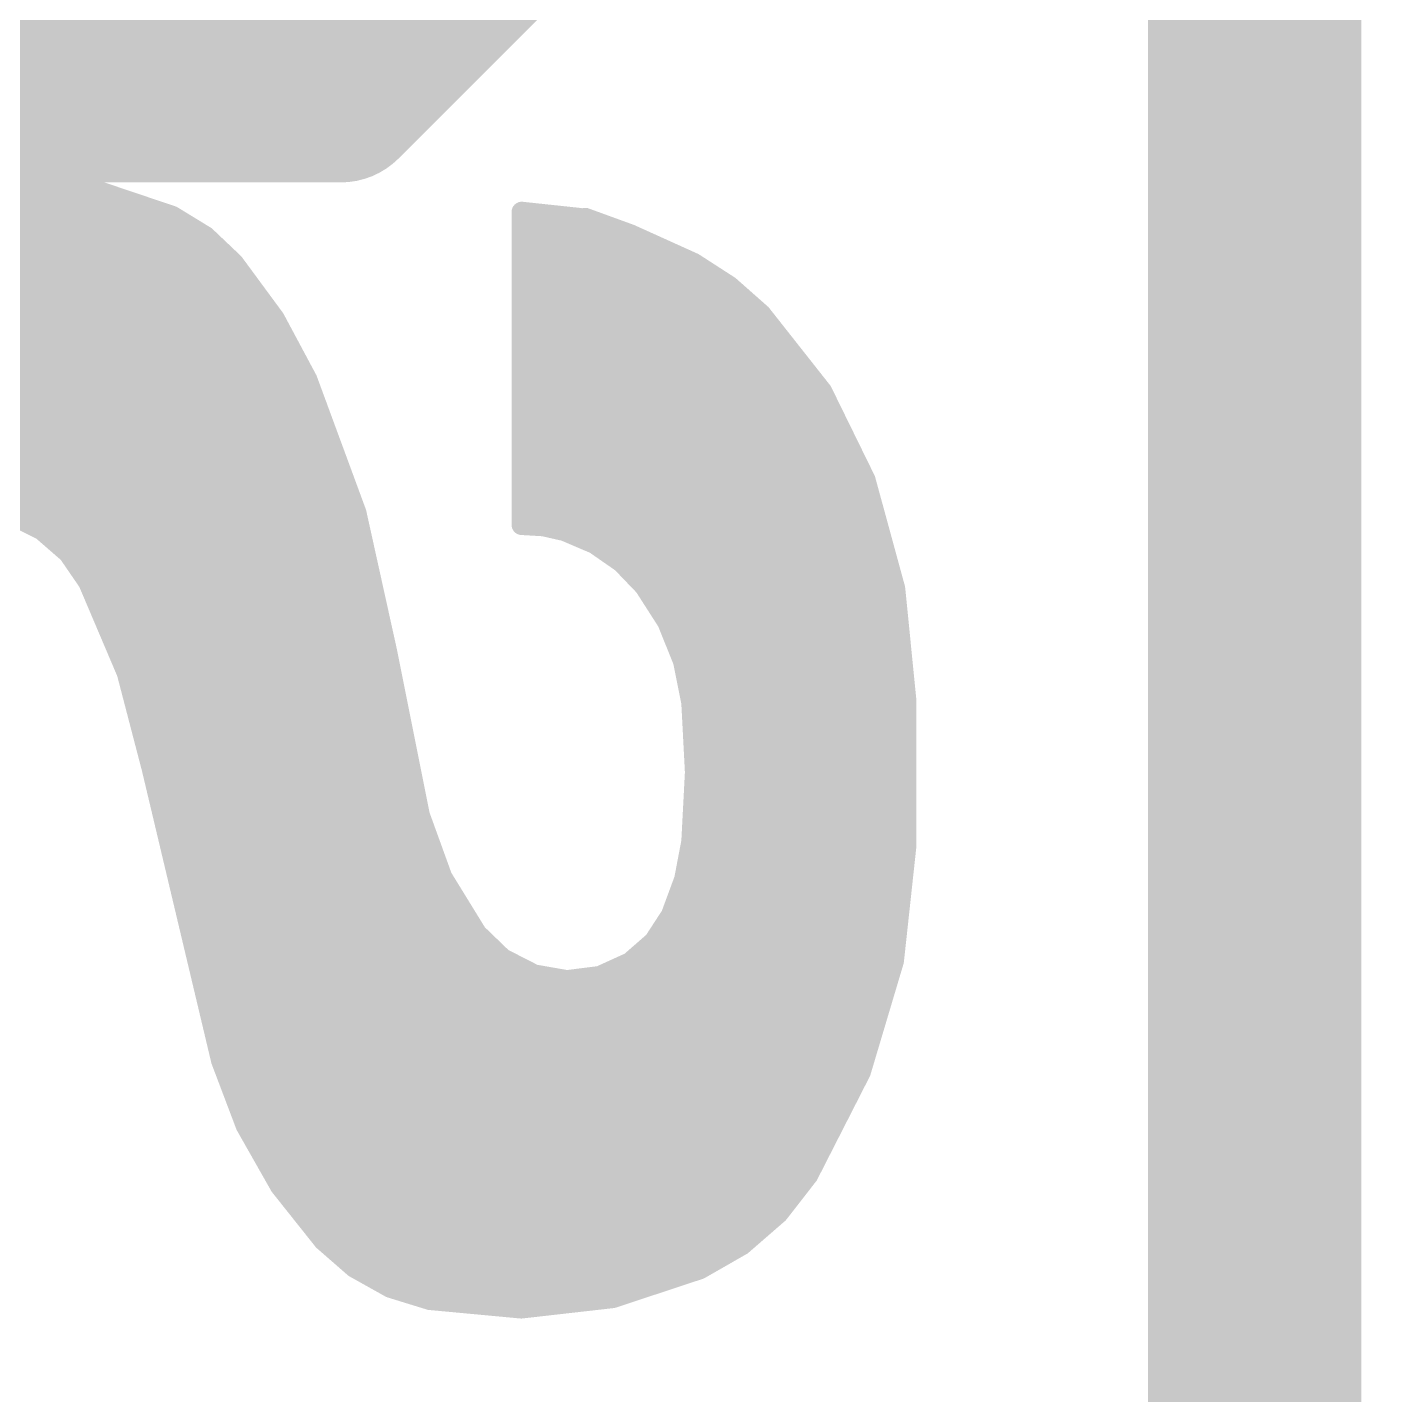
# Model space of a CAD drawing. Extents: x -1 to 63.6, y -0.1 to 40.7.
# Drawn here: x 24.704 to 26.391, y 10.863 to 12.561 of the extents above; entities that cross this region are included whole.
import ezdxf

# ---------------------------------------------------------------- set-up
doc = ezdxf.new("R2010")
doc.units = 0
for name, color, linetype in [('1', 12, 'CONTINUOUS'), ('21', 41, 'CONTINUOUS'), ('22', 40, 'CONTINUOUS'), ('51', 53, 'CONTINUOUS')]:
    doc.layers.add(name, color=color, linetype=linetype)

msp = doc.modelspace()

# ---------------------------------------------------------------- linework, layer by layer
at = {"layer": '1', "const_width": 0.2032}
for points in [[(25.0938, 12.47), (26.289, 13.6652)], [(22.86, 12.47), (25.0938, 12.47)]]:
    msp.add_lwpolyline(points, dxfattribs=at)
at = {"layer": '1', "const_width": 0.1016}
for points in [[(25.0938, 12.4192, 1), (25.0938, 12.5208)], [(25.0579, 12.5059, 1), (25.1297, 12.4341)]]:
    msp.add_lwpolyline(points, format="xyb", dxfattribs=at)
at = {"layer": '21', "const_width": 0.2032}
msp.add_lwpolyline([(26.26, 17.87), (26.26, 10.07)], dxfattribs=at)
at = {"layer": '22', "const_width": 0.0254}
for points in [[(24.6786, 12.3698), (24.7841, 12.3604)], [(24.7841, 12.3604), (24.8844, 12.3266)], [(24.4998, 12.3444), (24.8315, 12.3444)], [(24.442, 12.319), (24.8968, 12.319)], [(24.8844, 12.3266), (24.9256, 12.3014)], [(25.3187, 11.9431), (25.3187, 12.3317)], [(25.3187, 12.3317), (25.3898, 12.3241)], [(25.3187, 12.319), (25.393, 12.319)], [(25.3619, 12.2758), (25.3975, 12.3241)], [(25.3898, 12.3241), (25.5194, 12.1183)], [(25.3937, 12.319), (25.4115, 12.319)], [(25.3975, 12.3241), (25.4533, 12.3038)], [(24.9256, 12.3014), (24.9606, 12.2682)], [(25.4533, 12.3038), (25.5321, 12.2682)], [(24.4043, 12.2936), (24.9339, 12.2936)], [(25.3187, 12.2936), (25.409, 12.2936)], [(25.375, 12.2936), (25.4759, 12.2936)], [(24.3735, 12.2682), (24.9606, 12.2682)], [(24.9606, 12.2682), (25.0115, 12.1991)], [(25.3187, 12.2682), (25.425, 12.2682)], [(25.5067, 12.0802), (25.3619, 12.2758)], [(25.3675, 12.2682), (25.5321, 12.2682)], [(25.5321, 12.2682), (25.5764, 12.2396)], [(24.3475, 12.2428), (24.9793, 12.2428)], [(25.3187, 12.2428), (25.441, 12.2428)], [(25.3863, 12.2428), (25.5714, 12.2428)], [(25.5764, 12.2396), (25.6159, 12.2047)], [(24.3215, 12.2174), (24.998, 12.2174)], [(25.3187, 12.2174), (25.457, 12.2174)], [(25.4051, 12.2174), (25.6015, 12.2174)], [(25.6159, 12.2047), (25.6916, 12.1087)], [(24.3013, 12.192), (25.0153, 12.192)], [(25.0115, 12.1991), (25.052, 12.1234)], [(25.3187, 12.192), (25.473, 12.192)], [(25.4239, 12.192), (25.6259, 12.192)], [(24.283, 12.1666), (25.0289, 12.1666)], [(24.4043, 12.0599), (24.7371, 12.1717)], [(24.7219, 12.1666), (24.7473, 12.1666)], [(24.7371, 12.1717), (24.7726, 12.1539)], [(25.3187, 12.1666), (25.489, 12.1666)], [(25.4427, 12.1666), (25.646, 12.1666)], [(24.7447, 12.1615), (24.4196, 12.0523)], [(24.9758, 11.7373), (24.7447, 12.1615)], [(24.7726, 12.1539), (25.2527, 11.3284)], [(24.6463, 12.1412), (24.78, 12.1412)], [(24.7558, 12.1412), (25.0425, 12.1412)], [(25.3187, 12.1412), (25.505, 12.1412)], [(25.4615, 12.1412), (25.666, 12.1412)], [(24.5707, 12.1158), (24.7948, 12.1158)], [(24.7696, 12.1158), (25.0548, 12.1158)], [(25.052, 12.1234), (25.113, 11.9579)], [(25.3187, 12.1158), (25.5201, 12.1158)], [(25.4803, 12.1158), (25.686, 12.1158)], [(25.5194, 12.1183), (25.6515, 11.6637)], [(25.6916, 12.1087), (25.7454, 11.999)], [(24.4951, 12.0904), (24.8095, 12.0904)], [(24.7834, 12.0904), (25.0642, 12.0904)], [(25.3187, 12.0904), (25.5275, 12.0904)], [(25.4992, 12.0904), (25.7006, 12.0904)], [(24.4195, 12.065), (24.8243, 12.065)], [(24.7973, 12.065), (25.0735, 12.065)], [(25.3187, 12.065), (25.5349, 12.065)], [(25.6413, 11.6586), (25.5067, 12.0802)], [(25.5116, 12.065), (25.713, 12.065)], [(24.3998, 12.0396), (24.8391, 12.0396)], [(24.8111, 12.0396), (25.0829, 12.0396)], [(25.3187, 12.0396), (25.5423, 12.0396)], [(25.5197, 12.0396), (25.7255, 12.0396)], [(24.3941, 12.0142), (24.8538, 12.0142)], [(24.825, 12.0142), (25.0922, 12.0142)], [(25.3187, 12.0142), (25.5496, 12.0142)], [(25.5278, 12.0142), (25.7379, 12.0142)], [(25.7454, 11.999), (25.7823, 11.8639)], [(24.3885, 11.9888), (24.8686, 11.9888)], [(24.8388, 11.9888), (25.1016, 11.9888)], [(25.3187, 11.9888), (25.557, 11.9888)], [(25.5359, 11.9888), (25.7482, 11.9888)], [(24.6496, 11.9634), (24.8834, 11.9634)], [(24.8526, 11.9634), (25.1109, 11.9634)], [(25.3187, 11.9634), (25.5644, 11.9634)], [(25.544, 11.9634), (25.7551, 11.9634)], [(24.7226, 11.9366), (24.6836, 11.9561)], [(25.113, 11.9579), (25.1511, 11.7856)], [(24.7199, 11.938), (24.8982, 11.938)], [(24.7555, 11.908), (24.7226, 11.9366)], [(24.8665, 11.938), (25.1174, 11.938)], [(25.3457, 11.9415), (25.3187, 11.9431)], [(25.3721, 11.9355), (25.3457, 11.9415)], [(25.3611, 11.938), (25.5718, 11.938)], [(25.4095, 11.9195), (25.3721, 11.9355)], [(25.5521, 11.938), (25.762, 11.938)], [(24.7502, 11.9126), (24.9129, 11.9126)], [(24.8803, 11.9126), (25.123, 11.9126)], [(25.4429, 11.8963), (25.4095, 11.9195)], [(25.4194, 11.9126), (25.5792, 11.9126)], [(25.5602, 11.9126), (25.769, 11.9126)], [(24.7802, 11.872), (24.7555, 11.908)], [(25.4711, 11.8669), (25.4429, 11.8963)], [(24.7698, 11.8872), (24.9277, 11.8872)], [(24.8941, 11.8872), (25.1286, 11.8872)], [(25.4517, 11.8872), (25.5866, 11.8872)], [(25.5683, 11.8872), (25.7759, 11.8872)], [(24.8281, 11.7593), (24.7802, 11.872)], [(24.7845, 11.8618), (24.9425, 11.8618)], [(24.908, 11.8618), (25.1342, 11.8618)], [(25.4995, 11.8226), (25.4711, 11.8669)], [(25.4744, 11.8618), (25.5939, 11.8618)], [(25.5764, 11.8618), (25.7825, 11.8618)], [(25.7823, 11.8639), (25.7962, 11.7246)], [(24.7953, 11.8364), (24.9573, 11.8364)], [(24.9218, 11.8364), (25.1399, 11.8364)], [(25.4907, 11.8364), (25.6013, 11.8364)], [(25.5845, 11.8364), (25.785, 11.8364)], [(24.8061, 11.811), (24.972, 11.811)], [(24.9357, 11.811), (25.1455, 11.811)], [(25.5192, 11.7737), (25.4995, 11.8226)], [(25.5042, 11.811), (25.6087, 11.811)], [(25.5926, 11.811), (25.7876, 11.811)], [(24.8169, 11.7856), (24.9868, 11.7856)], [(24.9495, 11.7856), (25.1511, 11.7856)], [(25.1511, 11.7856), (25.1917, 11.5824)], [(25.5144, 11.7856), (25.6161, 11.7856)], [(25.6008, 11.7856), (25.7901, 11.7856)], [(24.8277, 11.7602), (25.0016, 11.7602)], [(24.859, 11.6408), (24.8281, 11.7593)], [(24.9633, 11.7602), (25.1562, 11.7602)], [(25.5295, 11.7221), (25.5192, 11.7737)], [(25.5219, 11.7602), (25.6235, 11.7602)], [(25.6089, 11.7602), (25.7926, 11.7602)], [(24.8345, 11.7348), (25.0163, 11.7348)], [(25.2374, 11.2979), (24.9758, 11.7373)], [(24.9773, 11.7348), (25.1613, 11.7348)], [(25.527, 11.7348), (25.6308, 11.7348)], [(25.617, 11.7348), (25.7952, 11.7348)], [(25.7962, 11.7246), (25.7962, 11.5443)], [(24.8411, 11.7094), (25.0311, 11.7094)], [(24.9924, 11.7094), (25.1663, 11.7094)], [(25.534, 11.6357), (25.5295, 11.7221)], [(25.5302, 11.7094), (25.6382, 11.7094)], [(25.6251, 11.7094), (25.7962, 11.7094)], [(24.8477, 11.684), (25.0459, 11.684)], [(25.0075, 11.684), (25.1714, 11.684)], [(25.5315, 11.684), (25.6456, 11.684)], [(25.6332, 11.684), (25.7962, 11.684)], [(24.8544, 11.6586), (25.0607, 11.6586)], [(25.0227, 11.6586), (25.1765, 11.6586)], [(25.527, 11.2801), (25.6413, 11.6586)], [(25.5328, 11.6586), (25.6502, 11.6586)], [(25.6515, 11.6637), (25.5422, 11.2446)], [(25.6413, 11.6586), (25.7962, 11.6586)], [(24.9453, 11.2776), (24.859, 11.6408)], [(24.8608, 11.6332), (25.0754, 11.6332)], [(25.0378, 11.6332), (25.1816, 11.6332)], [(25.5295, 11.5494), (25.534, 11.6357)], [(25.5338, 11.6332), (25.6435, 11.6332)], [(25.6336, 11.6332), (25.7962, 11.6332)], [(24.8668, 11.6078), (25.0902, 11.6078)], [(25.0529, 11.6078), (25.1866, 11.6078)], [(25.5325, 11.6078), (25.6369, 11.6078)], [(25.626, 11.6078), (25.7962, 11.6078)], [(24.8729, 11.5824), (25.105, 11.5824)], [(25.068, 11.5824), (25.1917, 11.5824)], [(25.1917, 11.5824), (25.2197, 11.5051)], [(25.5312, 11.5824), (25.6303, 11.5824)], [(25.6183, 11.5824), (25.7962, 11.5824)], [(24.8789, 11.557), (25.1197, 11.557)], [(25.0831, 11.557), (25.2009, 11.557)], [(25.5299, 11.557), (25.6237, 11.557)], [(25.6106, 11.557), (25.7962, 11.557)], [(25.5206, 11.5026), (25.5295, 11.5494)], [(25.7962, 11.5443), (25.7807, 11.4013)], [(24.8849, 11.5316), (25.1345, 11.5316)], [(25.0983, 11.5316), (25.2101, 11.5316)], [(25.5261, 11.5316), (25.6171, 11.5316)], [(25.6029, 11.5316), (25.7948, 11.5316)], [(24.891, 11.5062), (25.1493, 11.5062)], [(25.1134, 11.5062), (25.2193, 11.5062)], [(25.2197, 11.5051), (25.2628, 11.4351)], [(25.5213, 11.5062), (25.6104, 11.5062)], [(25.5953, 11.5062), (25.7921, 11.5062)], [(25.5041, 11.4579), (25.5206, 11.5026)], [(24.897, 11.4808), (25.1641, 11.4808)], [(25.1285, 11.4808), (25.2346, 11.4808)], [(25.5126, 11.4808), (25.6038, 11.4808)], [(25.5876, 11.4808), (25.7893, 11.4808)], [(24.9031, 11.4554), (25.1788, 11.4554)], [(25.1436, 11.4554), (25.2503, 11.4554)], [(25.4828, 11.4252), (25.5041, 11.4579)], [(25.5025, 11.4554), (25.5972, 11.4554)], [(25.5799, 11.4554), (25.7866, 11.4554)], [(24.9091, 11.43), (25.1936, 11.43)], [(25.1588, 11.43), (25.2681, 11.43)], [(25.2628, 11.4351), (25.2946, 11.4044)], [(25.4533, 11.3995), (25.4828, 11.4252)], [(25.4859, 11.43), (25.5906, 11.43)], [(25.5723, 11.43), (25.7838, 11.43)], [(24.9151, 11.4046), (25.2084, 11.4046)], [(25.1739, 11.4046), (25.2944, 11.4046)], [(25.2946, 11.4044), (25.334, 11.3843)], [(25.4592, 11.4046), (25.5839, 11.4046)], [(25.5646, 11.4046), (25.7811, 11.4046)], [(25.7807, 11.4013), (25.7396, 11.2635)], [(25.334, 11.3843), (25.3747, 11.3772)], [(25.4157, 11.3824), (25.4533, 11.3995)], [(24.9212, 11.3792), (25.2232, 11.3792)], [(25.189, 11.3792), (25.3631, 11.3792)], [(25.3747, 11.3772), (25.4157, 11.3824)], [(25.3907, 11.3792), (25.5773, 11.3792)], [(25.5569, 11.3792), (25.7741, 11.3792)], [(24.9272, 11.3538), (25.2379, 11.3538)], [(25.2041, 11.3538), (25.5707, 11.3538)], [(25.5493, 11.3538), (25.7666, 11.3538)], [(24.9332, 11.3284), (25.2527, 11.3284)], [(25.2192, 11.3284), (25.5641, 11.3284)], [(25.2527, 11.3284), (25.527, 11.2801)], [(25.5416, 11.3284), (25.759, 11.3284)], [(24.9393, 11.303), (25.3969, 11.303)], [(25.2344, 11.303), (25.5574, 11.303)], [(25.5339, 11.303), (25.7514, 11.303)], [(25.5422, 11.2446), (25.2374, 11.2979)], [(24.9759, 11.1968), (24.9453, 11.2776)], [(24.9453, 11.2776), (25.7438, 11.2776)], [(25.3535, 11.2776), (25.5508, 11.2776)], [(24.9549, 11.2522), (25.7339, 11.2522)], [(25.4987, 11.2522), (25.5442, 11.2522)], [(25.7396, 11.2635), (25.6743, 11.1354)], [(24.9645, 11.2268), (25.7209, 11.2268)], [(24.9741, 11.2014), (25.708, 11.2014)], [(25.0185, 11.1217), (24.9759, 11.1968)], [(24.9877, 11.176), (25.695, 11.176)], [(25.0021, 11.1506), (25.6821, 11.1506)], [(25.6743, 11.1354), (25.6374, 11.0879)], [(25.0166, 11.1252), (25.6664, 11.1252)], [(25.0723, 11.0541), (25.0185, 11.1217)], [(25.036, 11.0998), (25.6467, 11.0998)], [(25.6374, 11.0879), (25.5919, 11.0484)], [(25.0562, 11.0744), (25.6219, 11.0744)], [(25.1108, 11.0205), (25.0723, 11.0541)], [(25.0781, 11.049), (25.5926, 11.049)], [(25.5919, 11.0484), (25.5397, 11.0185)], [(25.1073, 11.0236), (25.5486, 11.0236)], [(25.1555, 10.9955), (25.1108, 11.0205)], [(25.5397, 11.0185), (25.4314, 10.9827)], [(25.1508, 10.9982), (25.4783, 10.9982)], [(25.2044, 10.9804), (25.1555, 10.9955)], [(25.318, 10.9698), (25.2044, 10.9804)], [(25.4314, 10.9827), (25.318, 10.9698)], [(25.286, 10.9728), (25.3442, 10.9728)]]:
    msp.add_lwpolyline(points, dxfattribs=at)
at = {"layer": '22', "const_width": 0.0127}
for points in [[(24.7861, 12.3664, 1), (24.782, 12.3544)], [(24.7835, 12.3541, 1), (24.7846, 12.3667)], [(24.8315, 12.3381, 1), (24.8315, 12.3507)], [(24.8877, 12.332, 1), (24.8811, 12.3212)], [(24.8824, 12.3206, 1), (24.8864, 12.3326)], [(24.8968, 12.3127, 1), (24.8968, 12.3254)], [(25.3251, 12.3317, 1), (25.3123, 12.3317)], [(25.3194, 12.338, 1), (25.318, 12.3254)], [(25.3187, 12.3254, 1), (25.3187, 12.3127)], [(25.3952, 12.3275, 1), (25.3844, 12.3207)], [(25.3937, 12.3254, 1), (25.3937, 12.3127)], [(25.3891, 12.3178, 1), (25.3905, 12.3304)], [(25.3997, 12.3301, 1), (25.3953, 12.3181)], [(25.4026, 12.3203, 1), (25.3924, 12.3279)], [(25.393, 12.3127, 1), (25.393, 12.3254)], [(25.4115, 12.3127, 1), (25.4115, 12.3254)], [(24.93, 12.306, 1), (24.9212, 12.2968)], [(25.4559, 12.3096, 1), (25.4507, 12.298)], [(25.4511, 12.2978, 1), (25.4555, 12.3098)], [(24.9223, 12.296, 1), (24.9289, 12.3069)], [(24.9339, 12.2873, 1), (24.9339, 12.3)], [(25.3187, 12.3, 1), (25.3187, 12.2873)], [(25.375, 12.3, 1), (25.375, 12.2873)], [(25.409, 12.2873, 1), (25.409, 12.3)], [(25.4759, 12.2873, 1), (25.4759, 12.3)], [(24.9657, 12.272, 1), (24.9555, 12.2644)], [(24.9606, 12.2619, 1), (24.9606, 12.2745)], [(25.3187, 12.2745, 1), (25.3187, 12.2619)], [(25.367, 12.2796, 1), (25.3568, 12.272)], [(25.3568, 12.2796, 1), (25.367, 12.272)], [(25.3675, 12.2745, 1), (25.3675, 12.2619)], [(25.425, 12.2619, 1), (25.425, 12.2745)], [(25.5355, 12.2735, 1), (25.5287, 12.2629)], [(25.5295, 12.2624, 1), (25.5347, 12.274)], [(25.5321, 12.2619, 1), (25.5321, 12.2745)], [(24.9562, 12.2636, 1), (24.965, 12.2728)], [(24.9793, 12.2365, 1), (24.9793, 12.2492)], [(25.3187, 12.2492, 1), (25.3187, 12.2365)], [(25.3863, 12.2492, 1), (25.3863, 12.2365)], [(25.441, 12.2365, 1), (25.441, 12.2492)], [(25.5806, 12.2443, 1), (25.5722, 12.2348)], [(25.5714, 12.2365, 1), (25.5714, 12.2492)], [(25.5729, 12.2342, 1), (25.5798, 12.2449)], [(24.998, 12.2111, 1), (24.998, 12.2238)], [(25.3187, 12.2238, 1), (25.3187, 12.2111)], [(25.4051, 12.2238, 1), (25.4051, 12.2111)], [(25.457, 12.2111, 1), (25.457, 12.2238)], [(25.6015, 12.2111, 1), (25.6015, 12.2238)], [(25.6209, 12.2086, 1), (25.6109, 12.2008)], [(25.6117, 12.1999, 1), (25.6201, 12.2095)], [(25.0171, 12.2021, 1), (25.0059, 12.1961)], [(25.0064, 12.1953, 1), (25.0166, 12.2028)], [(25.0153, 12.1857, 1), (25.0153, 12.1983)], [(25.3187, 12.1983, 1), (25.3187, 12.1857)], [(25.4239, 12.1983, 1), (25.4239, 12.1857)], [(25.473, 12.1857, 1), (25.473, 12.1983)], [(25.6259, 12.1857, 1), (25.6259, 12.1983)], [(24.7219, 12.173, 1), (24.7219, 12.1603)], [(24.7399, 12.1774, 1), (24.7343, 12.166)], [(24.7391, 12.1657, 1), (24.7351, 12.1777)], [(24.7473, 12.1603, 1), (24.7473, 12.173)], [(25.0289, 12.1603, 1), (25.0289, 12.173)], [(25.3187, 12.173, 1), (25.3187, 12.1603)], [(25.4427, 12.173, 1), (25.4427, 12.1603)], [(25.489, 12.1603, 1), (25.489, 12.173)], [(25.646, 12.1603, 1), (25.646, 12.173)], [(24.7503, 12.1645, 1), (24.7391, 12.1585)], [(24.7467, 12.1555, 1), (24.7427, 12.1675)], [(24.7781, 12.1571, 1), (24.7671, 12.1507)], [(24.7698, 12.1482, 1), (24.7754, 12.1596)], [(24.7558, 12.1476, 1), (24.7558, 12.1349)], [(24.78, 12.1349, 1), (24.78, 12.1476)], [(25.0425, 12.1349, 1), (25.0425, 12.1476)], [(25.3187, 12.1476, 1), (25.3187, 12.1349)], [(25.4615, 12.1476, 1), (25.4615, 12.1349)], [(25.505, 12.1349, 1), (25.505, 12.1476)], [(25.666, 12.1349, 1), (25.666, 12.1476)], [(24.7696, 12.1221, 1), (24.7696, 12.1095)], [(24.7948, 12.1095, 1), (24.7948, 12.1221)], [(25.058, 12.1256, 1), (25.046, 12.1212)], [(25.0464, 12.1204, 1), (25.0576, 12.1264)], [(25.0548, 12.1095, 1), (25.0548, 12.1221)], [(25.3187, 12.1221, 1), (25.3187, 12.1095)], [(25.4803, 12.1221, 1), (25.4803, 12.1095)], [(25.5255, 12.1201, 1), (25.5133, 12.1165)], [(25.514, 12.1149, 1), (25.5248, 12.1217)], [(25.5201, 12.1095, 1), (25.5201, 12.1221)], [(25.686, 12.1095, 1), (25.686, 12.1221)], [(25.6973, 12.1115, 1), (25.6859, 12.1059)], [(25.6866, 12.1048, 1), (25.6966, 12.1127)], [(24.7834, 12.0968, 1), (24.7834, 12.0841)], [(24.8095, 12.0841, 1), (24.8095, 12.0968)], [(25.0642, 12.0841, 1), (25.0642, 12.0968)], [(25.3187, 12.0968, 1), (25.3187, 12.0841)], [(25.4992, 12.0968, 1), (25.4992, 12.0841)], [(25.5275, 12.0841, 1), (25.5275, 12.0968)], [(25.7006, 12.0841, 1), (25.7006, 12.0968)], [(24.7973, 12.0714, 1), (24.7973, 12.0587)], [(24.8243, 12.0587, 1), (24.8243, 12.0714)], [(25.0735, 12.0587, 1), (25.0735, 12.0714)], [(25.3187, 12.0714, 1), (25.3187, 12.0587)], [(25.5127, 12.0821, 1), (25.5007, 12.0783)], [(25.5016, 12.0764, 1), (25.5118, 12.084)], [(25.5116, 12.0714, 1), (25.5116, 12.0587)], [(25.5349, 12.0587, 1), (25.5349, 12.0714)], [(25.713, 12.0587, 1), (25.713, 12.0714)], [(24.8111, 12.0459, 1), (24.8111, 12.0333)], [(24.8391, 12.0333, 1), (24.8391, 12.0459)], [(25.0829, 12.0333, 1), (25.0829, 12.0459)], [(25.3187, 12.0459, 1), (25.3187, 12.0333)], [(25.5197, 12.0459, 1), (25.5197, 12.0333)], [(25.5423, 12.0333, 1), (25.5423, 12.0459)], [(25.7255, 12.0333, 1), (25.7255, 12.0459)], [(24.825, 12.0206, 1), (24.825, 12.0079)], [(24.8538, 12.0079, 1), (24.8538, 12.0206)], [(25.0922, 12.0079, 1), (25.0922, 12.0206)], [(25.3187, 12.0206, 1), (25.3187, 12.0079)], [(25.5278, 12.0206, 1), (25.5278, 12.0079)], [(25.5496, 12.0079, 1), (25.5496, 12.0206)], [(25.7379, 12.0079, 1), (25.7379, 12.0206)], [(25.7515, 12.0007, 1), (25.7393, 11.9973)], [(24.8388, 11.9952, 1), (24.8388, 11.9825)], [(24.8686, 11.9825, 1), (24.8686, 11.9952)], [(25.1016, 11.9825, 1), (25.1016, 11.9952)], [(25.3187, 11.9952, 1), (25.3187, 11.9825)], [(25.5359, 11.9952, 1), (25.5359, 11.9825)], [(25.557, 11.9825, 1), (25.557, 11.9952)], [(25.7397, 11.9962, 1), (25.7511, 12.0018)], [(25.7482, 11.9825, 1), (25.7482, 11.9952)], [(24.8526, 11.9697, 1), (24.8526, 11.9571)], [(24.8834, 11.9571, 1), (24.8834, 11.9697)], [(25.1109, 11.9571, 1), (25.1109, 11.9697)], [(25.3187, 11.9697, 1), (25.3187, 11.9571)], [(25.544, 11.9697, 1), (25.544, 11.9571)], [(25.5644, 11.9571, 1), (25.5644, 11.9697)], [(25.7551, 11.9571, 1), (25.7551, 11.9697)], [(25.1192, 11.9592, 1), (25.1068, 11.9565)], [(25.107, 11.9557, 1), (25.1189, 11.96)], [(24.7199, 11.9444, 1), (24.7199, 11.9317)], [(24.7268, 11.9414, 1), (24.7185, 11.9318)], [(24.7198, 11.9309, 1), (24.7255, 11.9423)], [(24.8665, 11.9444, 1), (24.8665, 11.9317)], [(24.8982, 11.9317, 1), (24.8982, 11.9444)], [(25.1174, 11.9317, 1), (25.1174, 11.9444)], [(25.3123, 11.9431, 1), (25.3251, 11.9431)], [(25.3191, 11.9494, 1), (25.3183, 11.9368)], [(25.3471, 11.9477, 1), (25.3443, 11.9353)], [(25.3453, 11.9351, 1), (25.3461, 11.9478)], [(25.3611, 11.9444, 1), (25.3611, 11.9317)], [(25.3746, 11.9413, 1), (25.3696, 11.9297)], [(25.3707, 11.9293, 1), (25.3735, 11.9417)], [(25.5521, 11.9444, 1), (25.5521, 11.9317)], [(25.5718, 11.9317, 1), (25.5718, 11.9444)], [(25.762, 11.9317, 1), (25.762, 11.9444)], [(24.7502, 11.919, 1), (24.7502, 11.9063)], [(24.8803, 11.919, 1), (24.8803, 11.9063)], [(24.9129, 11.9063, 1), (24.9129, 11.919)], [(25.123, 11.9063, 1), (25.123, 11.919)], [(25.4131, 11.9247, 1), (25.4059, 11.9142)], [(25.407, 11.9136, 1), (25.412, 11.9253)], [(25.4194, 11.919, 1), (25.4194, 11.9063)], [(25.5602, 11.919, 1), (25.5602, 11.9063)], [(25.5792, 11.9063, 1), (25.5792, 11.919)], [(25.769, 11.9063, 1), (25.769, 11.919)], [(24.7608, 11.9116, 1), (24.7503, 11.9044)], [(24.7514, 11.9032, 1), (24.7597, 11.9128)], [(25.4475, 11.9007, 1), (25.4384, 11.8919)], [(25.4393, 11.8911, 1), (25.4466, 11.9015)], [(24.7698, 11.8935, 1), (24.7698, 11.8809)], [(24.8941, 11.8935, 1), (24.8941, 11.8809)], [(24.9277, 11.8809, 1), (24.9277, 11.8935)], [(25.1286, 11.8809, 1), (25.1286, 11.8935)], [(25.4517, 11.8935, 1), (25.4517, 11.8809)], [(25.5683, 11.8935, 1), (25.5683, 11.8809)], [(25.5866, 11.8809, 1), (25.5866, 11.8935)], [(25.7759, 11.8809, 1), (25.7759, 11.8935)], [(24.786, 11.8745, 1), (24.7744, 11.8695)], [(24.775, 11.8684, 1), (24.7854, 11.8756)], [(24.7845, 11.8681, 1), (24.7845, 11.8555)], [(24.908, 11.8681, 1), (24.908, 11.8555)], [(24.9425, 11.8555, 1), (24.9425, 11.8681)], [(25.1342, 11.8555, 1), (25.1342, 11.8681)], [(25.4764, 11.8703, 1), (25.4658, 11.8635)], [(25.4665, 11.8625, 1), (25.4757, 11.8713)], [(25.4744, 11.8681, 1), (25.4744, 11.8555)], [(25.5764, 11.8681, 1), (25.5764, 11.8555)], [(25.5939, 11.8555, 1), (25.5939, 11.8681)], [(25.7886, 11.8646, 1), (25.776, 11.8633)], [(25.7825, 11.8555, 1), (25.7825, 11.8681)], [(25.7761, 11.8622, 1), (25.7884, 11.8656)], [(24.7953, 11.8428, 1), (24.7953, 11.8301)], [(24.9218, 11.8428, 1), (24.9218, 11.8301)], [(24.9573, 11.8301, 1), (24.9573, 11.8428)], [(25.1399, 11.8301, 1), (25.1399, 11.8428)], [(25.4907, 11.8428, 1), (25.4907, 11.8301)], [(25.5845, 11.8428, 1), (25.5845, 11.8301)], [(25.6013, 11.8301, 1), (25.6013, 11.8428)], [(25.785, 11.8301, 1), (25.785, 11.8428)], [(24.8061, 11.8173, 1), (24.8061, 11.8047)], [(24.9357, 11.8173, 1), (24.9357, 11.8047)], [(24.972, 11.8047, 1), (24.972, 11.8173)], [(25.1455, 11.8047, 1), (25.1455, 11.8173)], [(25.5054, 11.8249, 1), (25.4936, 11.8202)], [(25.4942, 11.8191, 1), (25.5049, 11.826)], [(25.5042, 11.8173, 1), (25.5042, 11.8047)], [(25.5926, 11.8173, 1), (25.5926, 11.8047)], [(25.6087, 11.8047, 1), (25.6087, 11.8173)], [(25.7876, 11.8047, 1), (25.7876, 11.8173)], [(24.8169, 11.7919, 1), (24.8169, 11.7793)], [(24.9495, 11.7919, 1), (24.9495, 11.7793)], [(24.9868, 11.7793, 1), (24.9868, 11.7919)], [(25.1573, 11.7868, 1), (25.1449, 11.7844)], [(25.1449, 11.7842, 1), (25.1573, 11.787)], [(25.1511, 11.7793, 1), (25.1511, 11.7919)], [(25.5144, 11.7919, 1), (25.5144, 11.7793)], [(25.6008, 11.7919, 1), (25.6008, 11.7793)], [(25.6161, 11.7793, 1), (25.6161, 11.7919)], [(25.7901, 11.7793, 1), (25.7901, 11.7919)], [(24.8277, 11.7666, 1), (24.8277, 11.7539)], [(24.8342, 11.7609, 1), (24.8219, 11.7577)], [(24.9633, 11.7666, 1), (24.9633, 11.7539)], [(25.0016, 11.7539, 1), (25.0016, 11.7666)], [(25.1562, 11.7539, 1), (25.1562, 11.7666)], [(25.5254, 11.775, 1), (25.513, 11.7725)], [(25.5133, 11.7714, 1), (25.5251, 11.7761)], [(25.5219, 11.7666, 1), (25.5219, 11.7539)], [(25.6089, 11.7666, 1), (25.6089, 11.7539)], [(25.6235, 11.7539, 1), (25.6235, 11.7666)], [(25.7926, 11.7539, 1), (25.7926, 11.7666)], [(24.8222, 11.7568, 1), (24.8339, 11.7618)], [(24.8345, 11.7411, 1), (24.8345, 11.7285)], [(24.9813, 11.7405, 1), (24.9703, 11.7341)], [(24.9702, 11.7343, 1), (24.9814, 11.7403)], [(24.9773, 11.7411, 1), (24.9773, 11.7285)], [(25.0163, 11.7285, 1), (25.0163, 11.7411)], [(25.1613, 11.7285, 1), (25.1613, 11.7411)], [(25.527, 11.7411, 1), (25.527, 11.7285)], [(25.617, 11.7411, 1), (25.617, 11.7285)], [(25.6308, 11.7285, 1), (25.6308, 11.7411)], [(25.8026, 11.7246, 1), (25.7899, 11.7246)], [(25.7952, 11.7285, 1), (25.7952, 11.7411)], [(24.8411, 11.7157, 1), (24.8411, 11.7031)], [(24.9924, 11.7157, 1), (24.9924, 11.7031)], [(25.0311, 11.7031, 1), (25.0311, 11.7157)], [(25.1663, 11.7031, 1), (25.1663, 11.7157)], [(25.5358, 11.7224, 1), (25.5232, 11.7218)], [(25.5233, 11.7209, 1), (25.5357, 11.7233)], [(25.5302, 11.7157, 1), (25.5302, 11.7031)], [(25.6251, 11.7157, 1), (25.6251, 11.7031)], [(25.6382, 11.7031, 1), (25.6382, 11.7157)], [(25.7899, 11.724, 1), (25.8025, 11.7252)], [(25.7962, 11.7031, 1), (25.7962, 11.7157)], [(24.8477, 11.6904, 1), (24.8477, 11.6777)], [(25.0075, 11.6904, 1), (25.0075, 11.6777)], [(25.0459, 11.6777, 1), (25.0459, 11.6904)], [(25.1714, 11.6777, 1), (25.1714, 11.6904)], [(25.5315, 11.6904, 1), (25.5315, 11.6777)], [(25.6332, 11.6904, 1), (25.6332, 11.6777)], [(25.6456, 11.6777, 1), (25.6456, 11.6904)], [(25.7962, 11.6777, 1), (25.7962, 11.6904)], [(24.8544, 11.6649, 1), (24.8544, 11.6523)], [(25.0227, 11.6649, 1), (25.0227, 11.6523)], [(25.0607, 11.6523, 1), (25.0607, 11.6649)], [(25.1765, 11.6523, 1), (25.1765, 11.6649)], [(25.5328, 11.6649, 1), (25.5328, 11.6523)], [(25.6413, 11.6649, 1), (25.6413, 11.6523)], [(25.6474, 11.6568, 1), (25.6352, 11.6604)], [(25.6576, 11.6621, 1), (25.6454, 11.6653)], [(25.6454, 11.6619, 1), (25.6576, 11.6655)], [(25.6502, 11.6523, 1), (25.6502, 11.6649)], [(25.7962, 11.6523, 1), (25.7962, 11.6649)], [(24.8652, 11.6423, 1), (24.8528, 11.6393)], [(25.6353, 11.6567, 1), (25.6473, 11.6605)], [(24.8529, 11.6392, 1), (24.8651, 11.6424)], [(24.8608, 11.6395, 1), (24.8608, 11.6269)], [(25.0378, 11.6395, 1), (25.0378, 11.6269)], [(25.0754, 11.6269, 1), (25.0754, 11.6395)], [(25.1816, 11.6269, 1), (25.1816, 11.6395)], [(25.5338, 11.6395, 1), (25.5338, 11.6269)], [(25.5403, 11.6354, 1), (25.5276, 11.6361)], [(25.5276, 11.6354, 1), (25.5403, 11.6361)], [(25.6336, 11.6395, 1), (25.6336, 11.6269)], [(25.6435, 11.6269, 1), (25.6435, 11.6395)], [(25.7962, 11.6269, 1), (25.7962, 11.6395)], [(24.8668, 11.6142, 1), (24.8668, 11.6015)], [(25.0529, 11.6142, 1), (25.0529, 11.6015)], [(25.0902, 11.6015, 1), (25.0902, 11.6142)], [(25.1866, 11.6015, 1), (25.1866, 11.6142)], [(25.5325, 11.6142, 1), (25.5325, 11.6015)], [(25.626, 11.6142, 1), (25.626, 11.6015)], [(25.6369, 11.6015, 1), (25.6369, 11.6142)], [(25.7962, 11.6015, 1), (25.7962, 11.6142)], [(24.8729, 11.5887, 1), (24.8729, 11.5761)], [(25.068, 11.5887, 1), (25.068, 11.5761)], [(25.105, 11.5761, 1), (25.105, 11.5887)], [(25.1977, 11.5846, 1), (25.1857, 11.5802)], [(25.1855, 11.5812, 1), (25.1979, 11.5836)], [(25.1917, 11.5761, 1), (25.1917, 11.5887)], [(25.5312, 11.5887, 1), (25.5312, 11.5761)], [(25.6183, 11.5887, 1), (25.6183, 11.5761)], [(25.6303, 11.5761, 1), (25.6303, 11.5887)], [(25.7962, 11.5761, 1), (25.7962, 11.5887)], [(24.8789, 11.5633, 1), (24.8789, 11.5507)], [(25.0831, 11.5633, 1), (25.0831, 11.5507)], [(25.1197, 11.5507, 1), (25.1197, 11.5633)], [(25.2009, 11.5507, 1), (25.2009, 11.5633)], [(25.5299, 11.5633, 1), (25.5299, 11.5507)], [(25.6106, 11.5633, 1), (25.6106, 11.5507)], [(25.6237, 11.5507, 1), (25.6237, 11.5633)], [(25.7962, 11.5507, 1), (25.7962, 11.5633)], [(25.5232, 11.5497, 1), (25.5358, 11.5491)], [(25.5357, 11.5482, 1), (25.5233, 11.5506)], [(25.8025, 11.5436, 1), (25.7899, 11.545)], [(25.7899, 11.5443, 1), (25.8026, 11.5443)], [(24.8849, 11.538, 1), (24.8849, 11.5253)], [(25.0983, 11.538, 1), (25.0983, 11.5253)], [(25.1345, 11.5253, 1), (25.1345, 11.538)], [(25.2101, 11.5253, 1), (25.2101, 11.538)], [(25.5261, 11.538, 1), (25.5261, 11.5253)], [(25.6029, 11.538, 1), (25.6029, 11.5253)], [(25.6171, 11.5253, 1), (25.6171, 11.538)], [(25.7948, 11.5253, 1), (25.7948, 11.538)], [(24.891, 11.5125, 1), (24.891, 11.4999)], [(25.1134, 11.5125, 1), (25.1134, 11.4999)], [(25.1493, 11.4999, 1), (25.1493, 11.5125)], [(25.2251, 11.5084, 1), (25.2143, 11.5018)], [(25.2193, 11.4999, 1), (25.2193, 11.5125)], [(25.5213, 11.5125, 1), (25.5213, 11.4999)], [(25.5953, 11.5125, 1), (25.5953, 11.4999)], [(25.6104, 11.4999, 1), (25.6104, 11.5125)], [(25.7921, 11.4999, 1), (25.7921, 11.5125)], [(25.2137, 11.5029, 1), (25.2256, 11.5072)], [(25.5144, 11.5038, 1), (25.5269, 11.5014)], [(25.5266, 11.5004, 1), (25.5147, 11.5048)], [(24.897, 11.4871, 1), (24.897, 11.4745)], [(25.1285, 11.4871, 1), (25.1285, 11.4745)], [(25.1641, 11.4745, 1), (25.1641, 11.4871)], [(25.2346, 11.4745, 1), (25.2346, 11.4871)], [(25.5126, 11.4871, 1), (25.5126, 11.4745)], [(25.5876, 11.4871, 1), (25.5876, 11.4745)], [(25.6038, 11.4745, 1), (25.6038, 11.4871)], [(25.7893, 11.4745, 1), (25.7893, 11.4871)], [(24.9031, 11.4618, 1), (24.9031, 11.4491)], [(25.1436, 11.4618, 1), (25.1436, 11.4491)], [(25.1788, 11.4491, 1), (25.1788, 11.4618)], [(25.2503, 11.4491, 1), (25.2503, 11.4618)], [(25.5025, 11.4618, 1), (25.5025, 11.4491)], [(25.4981, 11.4601, 1), (25.5101, 11.4557)], [(25.5094, 11.4544, 1), (25.4988, 11.4614)], [(25.5799, 11.4618, 1), (25.5799, 11.4491)], [(25.5972, 11.4491, 1), (25.5972, 11.4618)], [(25.7866, 11.4491, 1), (25.7866, 11.4618)], [(24.9091, 11.4363, 1), (24.9091, 11.4237)], [(25.1588, 11.4363, 1), (25.1588, 11.4237)], [(25.1936, 11.4237, 1), (25.1936, 11.4363)], [(25.2672, 11.4397, 1), (25.2584, 11.4305)], [(25.2574, 11.4318, 1), (25.2682, 11.4384)], [(25.2681, 11.4237, 1), (25.2681, 11.4363)], [(25.4775, 11.4286, 1), (25.4881, 11.4217)], [(25.4869, 11.4204, 1), (25.4786, 11.4299)], [(25.4859, 11.4363, 1), (25.4859, 11.4237)], [(25.5723, 11.4363, 1), (25.5723, 11.4237)], [(25.5906, 11.4237, 1), (25.5906, 11.4363)], [(25.7838, 11.4237, 1), (25.7838, 11.4363)], [(24.9151, 11.4109, 1), (24.9151, 11.3983)], [(25.1739, 11.4109, 1), (25.1739, 11.3983)], [(25.2084, 11.3983, 1), (25.2084, 11.4109)], [(25.2975, 11.4101, 1), (25.2917, 11.3987)], [(25.2902, 11.3998, 1), (25.299, 11.409)], [(25.2944, 11.3983, 1), (25.2944, 11.4109)], [(25.4592, 11.4109, 1), (25.4592, 11.3983)], [(25.5646, 11.4109, 1), (25.5646, 11.3983)], [(25.5839, 11.3983, 1), (25.5839, 11.4109)], [(25.7868, 11.3995, 1), (25.7746, 11.4031)], [(25.7811, 11.3983, 1), (25.7811, 11.4109)], [(25.3351, 11.3906, 1), (25.3329, 11.378)], [(25.4491, 11.4043, 1), (25.4575, 11.3947)], [(25.4559, 11.3937, 1), (25.4507, 11.4053)], [(25.7744, 11.402, 1), (25.787, 11.4006)], [(24.9212, 11.3856, 1), (24.9212, 11.3729)], [(25.189, 11.3856, 1), (25.189, 11.3729)], [(25.2232, 11.3729, 1), (25.2232, 11.3856)], [(25.3311, 11.3786, 1), (25.3369, 11.39)], [(25.3631, 11.3729, 1), (25.3631, 11.3856)], [(25.3739, 11.3835, 1), (25.3755, 11.3709)], [(25.3736, 11.3709, 1), (25.3758, 11.3834)], [(25.3907, 11.3856, 1), (25.3907, 11.3729)], [(25.4131, 11.3882, 1), (25.4183, 11.3766)], [(25.4165, 11.3761, 1), (25.4149, 11.3887)], [(25.5569, 11.3856, 1), (25.5569, 11.3729)], [(25.5773, 11.3729, 1), (25.5773, 11.3856)], [(25.7741, 11.3729, 1), (25.7741, 11.3856)], [(24.9272, 11.3601, 1), (24.9272, 11.3475)], [(25.2041, 11.3601, 1), (25.2041, 11.3475)], [(25.2379, 11.3475, 1), (25.2379, 11.3601)], [(25.5493, 11.3601, 1), (25.5493, 11.3475)], [(25.5707, 11.3475, 1), (25.5707, 11.3601)], [(25.7666, 11.3475, 1), (25.7666, 11.3601)], [(24.9332, 11.3347, 1), (24.9332, 11.3221)], [(25.2192, 11.3347, 1), (25.2192, 11.3221)], [(25.2538, 11.3347, 1), (25.2516, 11.3221)], [(25.2472, 11.3252, 1), (25.2582, 11.3316)], [(25.2527, 11.3221, 1), (25.2527, 11.3347)], [(25.5416, 11.3347, 1), (25.5416, 11.3221)], [(25.5641, 11.3221, 1), (25.5641, 11.3347)], [(25.759, 11.3221, 1), (25.759, 11.3347)], [(24.9393, 11.3094, 1), (24.9393, 11.2967)], [(25.2344, 11.3094, 1), (25.2344, 11.2967)], [(25.3969, 11.2967, 1), (25.3969, 11.3094)], [(25.5339, 11.3094, 1), (25.5339, 11.2967)], [(25.5574, 11.2967, 1), (25.5574, 11.3094)], [(25.7514, 11.2967, 1), (25.7514, 11.3094)], [(25.2385, 11.3042, 1), (25.2363, 11.2916)], [(25.2319, 11.2947, 1), (25.2429, 11.3011)], [(24.9453, 11.284, 1), (24.9453, 11.2713)], [(24.9512, 11.2798, 1), (24.9394, 11.2754)], [(24.9391, 11.2761, 1), (24.9515, 11.2791)], [(25.3535, 11.284, 1), (25.3535, 11.2713)], [(25.5209, 11.2819, 1), (25.5331, 11.2783)], [(25.5259, 11.2738, 1), (25.5281, 11.2864)], [(25.5508, 11.2713, 1), (25.5508, 11.284)], [(25.7438, 11.2713, 1), (25.7438, 11.284)], [(24.9549, 11.2585, 1), (24.9549, 11.2459)], [(25.4987, 11.2585, 1), (25.4987, 11.2459)], [(25.5442, 11.2459, 1), (25.5442, 11.2585)], [(25.7336, 11.2653, 1), (25.7457, 11.2617)], [(25.7339, 11.2459, 1), (25.7339, 11.2585)], [(25.7453, 11.2606, 1), (25.734, 11.2664)], [(25.5361, 11.2462, 1), (25.5483, 11.243)], [(25.5411, 11.2383, 1), (25.5433, 11.2509)], [(24.9645, 11.2332, 1), (24.9645, 11.2205)], [(25.7209, 11.2205, 1), (25.7209, 11.2332)], [(24.9741, 11.2078, 1), (24.9741, 11.1951)], [(25.708, 11.1951, 1), (25.708, 11.2078)], [(24.9814, 11.1999, 1), (24.9703, 11.1937)], [(24.9699, 11.1946, 1), (24.9818, 11.1991)], [(24.9877, 11.1823, 1), (24.9877, 11.1697)], [(25.695, 11.1697, 1), (25.695, 11.1823)], [(25.0021, 11.157, 1), (25.0021, 11.1443)], [(25.6821, 11.1443, 1), (25.6821, 11.157)], [(25.6686, 11.1383, 1), (25.68, 11.1325)], [(25.6793, 11.1315, 1), (25.6693, 11.1393)], [(25.0166, 11.1316, 1), (25.0166, 11.1189)], [(25.0235, 11.1257, 1), (25.0136, 11.1178)], [(25.013, 11.1186, 1), (25.0241, 11.1248)], [(25.6664, 11.1189, 1), (25.6664, 11.1316)], [(25.036, 11.1061, 1), (25.036, 11.0935)], [(25.6467, 11.0935, 1), (25.6467, 11.1061)], [(25.6324, 11.0918, 1), (25.6424, 11.084)], [(25.6415, 11.0831, 1), (25.6332, 11.0927)], [(25.0562, 11.0808, 1), (25.0562, 11.0681)], [(25.6219, 11.0681, 1), (25.6219, 11.0808)], [(25.0765, 11.0589, 1), (25.0681, 11.0493)], [(25.0673, 11.0501, 1), (25.0773, 11.0581)], [(25.0781, 11.0554, 1), (25.0781, 11.0427)], [(25.5878, 11.0532, 1), (25.5961, 11.0436)], [(25.5951, 11.0429, 1), (25.5888, 11.0539)], [(25.5926, 11.0427, 1), (25.5926, 11.0554)], [(25.1073, 11.0299, 1), (25.1073, 11.0173)], [(25.1139, 11.026, 1), (25.1078, 11.0149)], [(25.1067, 11.0157, 1), (25.115, 11.0252)], [(25.5365, 11.024, 1), (25.5429, 11.013)], [(25.5417, 11.0125, 1), (25.5377, 11.0245)], [(25.5486, 11.0173, 1), (25.5486, 11.0299)], [(25.1508, 11.0046, 1), (25.1508, 10.9919)], [(25.1574, 11.0016, 1), (25.1536, 10.9895)], [(25.1524, 10.99, 1), (25.1586, 11.0011)], [(25.4783, 10.9919, 1), (25.4783, 11.0046)], [(25.205, 10.9867, 1), (25.2038, 10.9741)], [(25.2025, 10.9743, 1), (25.2063, 10.9865)], [(25.4294, 10.9887, 1), (25.4334, 10.9767)], [(25.4321, 10.9764, 1), (25.4306, 10.989)], [(25.286, 10.9792, 1), (25.286, 10.9665)], [(25.3173, 10.9761, 1), (25.3187, 10.9635)], [(25.3174, 10.9635, 1), (25.3186, 10.9761)], [(25.3442, 10.9665, 1), (25.3442, 10.9792)]]:
    msp.add_lwpolyline(points, format="xyb", dxfattribs=at)
at = {"layer": '51', "const_width": 0.127}
msp.add_lwpolyline([(26.16, 18.97), (26.16, 8.97)], dxfattribs=at)

doc.saveas('drawing.dxf')
